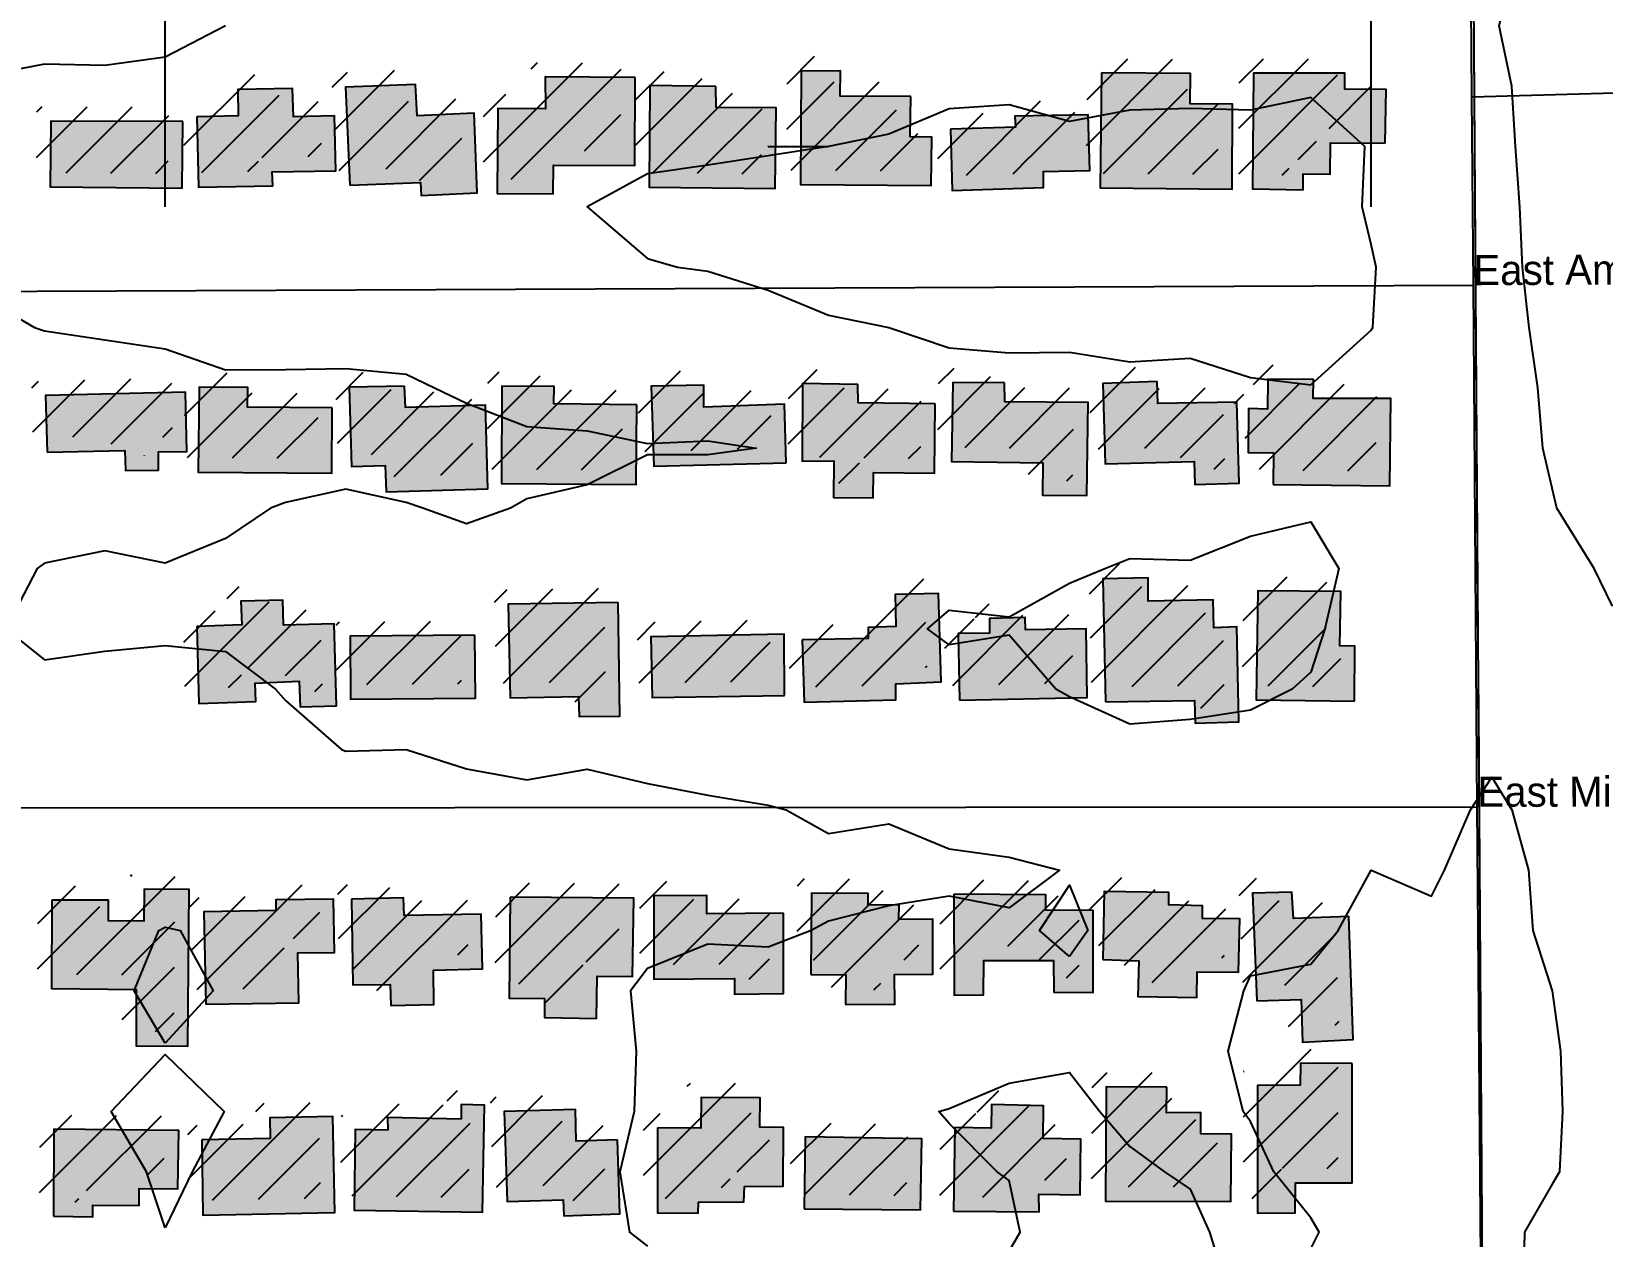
# Model space of a CAD drawing. Extents: x 6438959 to 7279357, y 1424492 to 2039161.
# Drawn here: x 6785968 to 6786750, y 1741830 to 1742430 of the extents above; entities that cross this region are included whole.
import ezdxf

# ---------------------------------------------------------------- set-up
doc = ezdxf.new("R2010")
doc.units = 21
for name, color, linetype in [('BUILDINGS', 9, 'Continuous'), ('CL_LOCAL', 4, 'Continuous'), ('CL_MAJOR', 2, 'Continuous'), ('CONTOUR_1FT', 251, 'Continuous'), ('PLSS_QQ', 8, 'Continuous'), ('PLSS_QQ_3D', 7, 'Continuous'), ('ROAD_LABELS', 3, 'Continuous')]:
    doc.layers.add(name, color=color, linetype=linetype)

msp = doc.modelspace()

# ---------------------------------------------------------------- hatches: boundary and pattern name
at = {"layer": 'BUILDINGS_HATCH'}
for points in [[(6786268.78, 1742406.97), (6786223.96, 1742407.33), (6786224.09, 1742391.31), (6786200.36, 1742391.48), (6786200.12, 1742349.24), (6786227.95, 1742349.1), (6786228.13, 1742363.3), (6786268.55, 1742363.27)], [(6786405.94, 1742397.53), (6786370.79, 1742397.61), (6786370.98, 1742410.35), (6786351.35, 1742410.19), (6786350.94, 1742353.75), (6786415.97, 1742353.19), (6786416.36, 1742377.23), (6786405.52, 1742377.5)], [(6786500.74, 1742409.23), (6786500.04, 1742352.06), (6786565.66, 1742351.5), (6786565.9, 1742393.75), (6786544.81, 1742393.94), (6786544.98, 1742408.87)], [(6786641.92, 1742374.34), (6786642.29, 1742400.93), (6786621.78, 1742401.12), (6786621.72, 1742409.13), (6786576.32, 1742409.12), (6786575.91, 1742351.59), (6786601.11, 1742351.07), (6786601.04, 1742359.08), (6786614.52, 1742358.82), (6786614.68, 1742374.48)], [(6786050.72, 1742387.34), (6786051.59, 1742352.39), (6786088.49, 1742353.06), (6786088.14, 1742359.97), (6786119.77, 1742360.59), (6786119.26, 1742387.9), (6786098.76, 1742387.37), (6786098.35, 1742401.57), (6786071.11, 1742400.98), (6786071.22, 1742387.87)], [(6786126.86, 1742353.37), (6786162, 1742354.75), (6786162.35, 1742348.2), (6786190.16, 1742349.52), (6786188.66, 1742389.2), (6786160.26, 1742387.87), (6786159.55, 1742403.52), (6786124.7, 1742402.15)], [(6786308.94, 1742402.56), (6786276.13, 1742403.02), (6786275.67, 1742352.4), (6786338.36, 1742351.83), (6786338.91, 1742391.88), (6786309.03, 1742392)], [(6786043.71, 1742385.1), (6785978.09, 1742385.29), (6785977.78, 1742352.51), (6786043.39, 1742351.96)], [(6786425.7, 1742381.31), (6786426.53, 1742350.73), (6786471.92, 1742352.19), (6786471.86, 1742360.2), (6786494.99, 1742360.76), (6786494.18, 1742388.42), (6786457.57, 1742387.76), (6786457.91, 1742382.3)], [(6786586.2, 1742204.57), (6786644.2, 1742203.95), (6786644.72, 1742247.29), (6786606.06, 1742247.33), (6786606.27, 1742256.8), (6786583.42, 1742256.98), (6786583.25, 1742242.05), (6786573.88, 1742242.34), (6786573.76, 1742220.49), (6786586.36, 1742220.23)], [(6785976.22, 1742220.69), (6786014.88, 1742221.37), (6786015.25, 1742211.54), (6786031.65, 1742211.67), (6786031.58, 1742220.78), (6786045.64, 1742220.89), (6786045.1, 1742250.38), (6785975.4, 1742248.72)], [(6786118.1, 1742242.6), (6786075.92, 1742242.99), (6786076.13, 1742252.82), (6786051.82, 1742252.99), (6786051.29, 1742210.74), (6786117.78, 1742210.2)], [(6786154.04, 1742253.46), (6786126.51, 1742252.87), (6786127.71, 1742213.55), (6786144.4, 1742214.05), (6786144.81, 1742200.95), (6786195.47, 1742202.46), (6786194.25, 1742243.96), (6786154.42, 1742242.9)], [(6786269.53, 1742244.21), (6786228.22, 1742244.6), (6786228.44, 1742253.34), (6786202.37, 1742253.49), (6786202.18, 1742205.06), (6786269.26, 1742204.52)], [(6786343.87, 1742215.32), (6786343.04, 1742244.45), (6786302.93, 1742243.03), (6786302.84, 1742253.95), (6786276.77, 1742253.37), (6786277.98, 1742213.69)], [(6786418.03, 1742244.7), (6786379.65, 1742245.11), (6786379.58, 1742254.21), (6786352.04, 1742254.72), (6786351.77, 1742216.12), (6786367.59, 1742216.25), (6786367.44, 1742198.04), (6786387.07, 1742197.84), (6786387.26, 1742210.58), (6786417.73, 1742210.1)], [(6786452.51, 1742255.18), (6786426.73, 1742255.33), (6786426.17, 1742216), (6786471.58, 1742215.28), (6786471.42, 1742199.26), (6786493.39, 1742199.07), (6786494.18, 1742245.32), (6786452.58, 1742245.71)], [(6786528.37, 1742255.8), (6786501.43, 1742254.85), (6786502.63, 1742214.81), (6786546.85, 1742215.9), (6786547.24, 1742204.61), (6786569.2, 1742205.16), (6786567.99, 1742245.56), (6786528.75, 1742244.88)], [(6786502.72, 1742096.47), (6786546.95, 1742097.19), (6786547.33, 1742085.91), (6786569.01, 1742086.45), (6786568.03, 1742133.78), (6786556.61, 1742133.32), (6786556.21, 1742147.15), (6786523.99, 1742146.53), (6786523.89, 1742158.18), (6786501.34, 1742157.63)], [(6786351.91, 1742127.27), (6786352.75, 1742096.33), (6786398.44, 1742097.43), (6786398.37, 1742105.44), (6786420.92, 1742106.35), (6786419.68, 1742150.4), (6786398.01, 1742149.86), (6786398.43, 1742133.84), (6786384.67, 1742133.37), (6786384.71, 1742127.91)], [(6786626.63, 1742096.75), (6786626.69, 1742124.06), (6786619.37, 1742124.37), (6786619.73, 1742151.32), (6786578.43, 1742151.71), (6786577.7, 1742097.45)], [(6786050.74, 1742133.91), (6786051.64, 1742095.68), (6786080.05, 1742096.64), (6786079.68, 1742105.74), (6786101.64, 1742106.65), (6786102.04, 1742093.91), (6786120.19, 1742094.42), (6786118.98, 1742135.2), (6786093.8, 1742134.62), (6786093.4, 1742147), (6786072.61, 1742146.47), (6786073, 1742134.82)], [(6786260.37, 1742145.82), (6786205.6, 1742145.01), (6786206.57, 1742098.41), (6786240.54, 1742099.05), (6786240.92, 1742089.22), (6786261.13, 1742089.39)], [(6786430.07, 1742097.33), (6786493.63, 1742098.58), (6786493.05, 1742132.8), (6786462.89, 1742132.19), (6786462.84, 1742138.38), (6786444.97, 1742137.87), (6786445.03, 1742130.58), (6786429.51, 1742130.46)], [(6786189.03, 1742129.58), (6786126.94, 1742129.07), (6786127.2, 1742097.76), (6786189.29, 1742098.27)], [(6786343.06, 1742099.53), (6786342.81, 1742130.11), (6786276.62, 1742128.84), (6786277.16, 1742098.62)], [(6785978.63, 1741997.86), (6785978.4, 1741953.8), (6786020.59, 1741953.42), (6786020.52, 1741925.38), (6786046.3, 1741925.23), (6786046.83, 1742003.16), (6786024.57, 1742003.34), (6786024.41, 1741987.31), (6786006.83, 1741987.54), (6786006.75, 1741997.73)], [(6786127.72, 1741998.36), (6786128.36, 1741955.76), (6786146.81, 1741955.91), (6786147.19, 1741945.35), (6786168.57, 1741945.89), (6786168.43, 1741963.01), (6786192.74, 1741963.57), (6786192.22, 1741990.87), (6786153.85, 1741990.2), (6786153.49, 1741998.93)], [(6786206.5, 1741999.37), (6786206.04, 1741949.11), (6786223.61, 1741948.89), (6786223.69, 1741939.43), (6786249.47, 1741938.91), (6786249.88, 1741960.03), (6786267.46, 1741959.81), (6786268.02, 1741998.78)], [(6786342.48, 1741991.38), (6786304.41, 1741991.06), (6786304.33, 1742000.17), (6786277.97, 1741999.95), (6786278.02, 1741958.44), (6786318.14, 1741958.77), (6786318.21, 1741951.12), (6786342.52, 1741951.32)], [(6786356.21, 1741960.9), (6786373.49, 1741960.68), (6786373.32, 1741946.11), (6786397.92, 1741945.95), (6786397.8, 1741960.88), (6786416.84, 1741961.04), (6786416.91, 1741988.35), (6786399.92, 1741988.21), (6786400.15, 1741995.49), (6786384.63, 1741995.36), (6786384.58, 1742001.19), (6786356.46, 1742001.32)], [(6786427.35, 1742000.81), (6786427.47, 1741950.56), (6786442.11, 1741950.68), (6786442.27, 1741967.8), (6786476.83, 1741967.72), (6786476.96, 1741952.06), (6786496.59, 1741951.86), (6786496.55, 1741992.64), (6786473.11, 1741992.81), (6786473.05, 1742000.46)], [(6786501.43, 1741968.28), (6786519.31, 1741967.7), (6786518.87, 1741949.86), (6786548.16, 1741949.37), (6786548.35, 1741962.11), (6786568.86, 1741961.92), (6786569.52, 1741988.5), (6786551.06, 1741988.72), (6786551.01, 1741994.91), (6786534.31, 1741995.5), (6786534.26, 1742001.69), (6786502.03, 1742002.15)], [(6786578.05, 1741947.79), (6786600.02, 1741948.34), (6786600.78, 1741927.22), (6786625.96, 1741928.52), (6786623.7, 1741989.68), (6786596.17, 1741988.72), (6786595.48, 1742001.83), (6786575.86, 1742001.3)], [(6786055.21, 1741946.06), (6786101.48, 1741946.8), (6786100.99, 1741971.56), (6786119.15, 1741971.7), (6786118.64, 1741998.28), (6786089.93, 1741998.05), (6786089.98, 1741992.59), (6786054.25, 1741991.93)], [(6786625.47, 1741916.5), (6786599.69, 1741916.66), (6786599.49, 1741905.73), (6786578.4, 1741905.56), (6786578.33, 1741842.2), (6786597.08, 1741842.35), (6786597.25, 1741857.28), (6786625.37, 1741857.15)], [(6786279.8, 1741884.54), (6786279.85, 1741842.3), (6786300.06, 1741842.1), (6786300.31, 1741847.57), (6786322.86, 1741847.75), (6786323.09, 1741855.4), (6786342.42, 1741855.56), (6786342.48, 1741884.69), (6786330.76, 1741884.96), (6786330.93, 1741899.52), (6786301.64, 1741899.65), (6786301.47, 1741884.35)], [(6786533.3, 1741904.82), (6786503.12, 1741904.94), (6786502.71, 1741848.13), (6786565.1, 1741847.92), (6786565.42, 1741881.42), (6786550.18, 1741881.66), (6786550.09, 1741892.22), (6786533.11, 1741892.08)], [(6786053.12, 1741878.68), (6786053.72, 1741841.18), (6786119.33, 1741842.44), (6786118.35, 1741890.13), (6786087.01, 1741889.51), (6786087.1, 1741879.32)], [(6786182.22, 1741888.84), (6786145.6, 1741889.63), (6786145.65, 1741883.44), (6786129.54, 1741883.67), (6786128.98, 1741843.61), (6786192.85, 1741842.68), (6786193.88, 1741895.85), (6786182.16, 1741896.12)], [(6786259.93, 1741878.55), (6786239.43, 1741878.02), (6786239, 1741893.67), (6786203.57, 1741892.65), (6786205.11, 1741847.88), (6786232.93, 1741848.83), (6786233.29, 1741840.83), (6786261.11, 1741841.78)], [(6786427.18, 1741843.14), (6786469.66, 1741842.76), (6786469.58, 1741851.5), (6786490.09, 1741851.31), (6786490.45, 1741878.98), (6786471.7, 1741879.19), (6786471.86, 1741895.58), (6786446.08, 1741896.1), (6786445.88, 1741884.44), (6786427.72, 1741884.66)], [(6785979.33, 1741840.57), (6785998.96, 1741840.36), (6785998.91, 1741846.19), (6786022.05, 1741846.02), (6786021.98, 1741854.39), (6786041.32, 1741854.18), (6786041.66, 1741883.32), (6785979.56, 1741883.9)], [(6786352.77, 1741844.35), (6786410.77, 1741843.74), (6786411.36, 1741879.06), (6786353.35, 1741880.04)]]:
    msp.add_hatch(color=251, dxfattribs=at).paths.add_polyline_path(points)
at = {"layer": 'BUILDINGS_SHADOW'}
h = msp.add_hatch(dxfattribs=at)
h.set_pattern_fill('ANSI31', scale=5)
h.paths.add_polyline_path([(6786261.83, 1742414.16), (6786217.01, 1742414.52), (6786217.15, 1742398.5), (6786193.42, 1742398.67), (6786193.18, 1742356.43), (6786221.01, 1742356.3), (6786221.18, 1742370.5), (6786261.6, 1742370.46)])
h = msp.add_hatch(dxfattribs=at)
h.set_pattern_fill('ANSI31', scale=5)
h.paths.add_polyline_path([(6786398.99, 1742404.73), (6786363.84, 1742404.8), (6786364.03, 1742417.55), (6786344.41, 1742417.39), (6786343.99, 1742360.94), (6786409.02, 1742360.39), (6786409.41, 1742384.42), (6786398.57, 1742384.7)])
h = msp.add_hatch(dxfattribs=at)
h.set_pattern_fill('ANSI31', scale=5)
h.paths.add_polyline_path([(6786493.8, 1742416.43), (6786493.1, 1742359.25), (6786558.71, 1742358.7), (6786558.95, 1742400.94), (6786537.86, 1742401.13), (6786538.03, 1742416.06)])
h = msp.add_hatch(dxfattribs=at)
h.set_pattern_fill('ANSI31', scale=5)
h.paths.add_polyline_path([(6786634.98, 1742381.54), (6786635.34, 1742408.12), (6786614.84, 1742408.32), (6786614.77, 1742416.33), (6786569.37, 1742416.32), (6786568.97, 1742358.78), (6786594.16, 1742358.26), (6786594.09, 1742366.27), (6786607.57, 1742366.02), (6786607.73, 1742381.68)])
h = msp.add_hatch(dxfattribs=at)
h.set_pattern_fill('ANSI31', scale=5)
h.paths.add_polyline_path([(6786043.77, 1742394.53), (6786044.65, 1742359.58), (6786081.55, 1742360.25), (6786081.2, 1742367.17), (6786112.83, 1742367.79), (6786112.31, 1742395.09), (6786091.81, 1742394.56), (6786091.4, 1742408.76), (6786064.17, 1742408.17), (6786064.27, 1742395.07)])
h = msp.add_hatch(dxfattribs=at)
h.set_pattern_fill('ANSI31', scale=5)
h.paths.add_polyline_path([(6786119.92, 1742360.57), (6786155.05, 1742361.95), (6786155.4, 1742355.39), (6786183.22, 1742356.71), (6786181.72, 1742396.39), (6786153.32, 1742395.07), (6786152.6, 1742410.72), (6786117.76, 1742409.34)])
h = msp.add_hatch(dxfattribs=at)
h.set_pattern_fill('ANSI31', scale=5)
h.paths.add_polyline_path([(6786302, 1742409.76), (6786269.19, 1742410.22), (6786268.72, 1742359.6), (6786331.41, 1742359.02), (6786331.96, 1742399.08), (6786302.08, 1742399.2)])
h = msp.add_hatch(dxfattribs=at)
h.set_pattern_fill('ANSI31', scale=5)
h.paths.add_polyline_path([(6786036.76, 1742392.29), (6785971.15, 1742392.48), (6785970.83, 1742359.71), (6786036.45, 1742359.15)])
h = msp.add_hatch(dxfattribs=at)
h.set_pattern_fill('ANSI31', scale=5)
h.paths.add_polyline_path([(6786418.75, 1742388.5), (6786419.59, 1742357.92), (6786464.98, 1742359.39), (6786464.91, 1742367.4), (6786488.05, 1742367.95), (6786487.23, 1742395.62), (6786450.63, 1742394.95), (6786450.96, 1742389.49)])
h = msp.add_hatch(dxfattribs=at)
h.set_pattern_fill('ANSI31', scale=5)
h.paths.add_polyline_path([(6785969.27, 1742227.88), (6786007.93, 1742228.56), (6786008.31, 1742218.74), (6786024.71, 1742218.87), (6786024.63, 1742227.97), (6786038.69, 1742228.09), (6786038.16, 1742257.58), (6785968.46, 1742255.91)])
h = msp.add_hatch(dxfattribs=at)
h.set_pattern_fill('ANSI31', scale=5)
h.paths.add_polyline_path([(6786111.16, 1742249.8), (6786068.97, 1742250.18), (6786069.19, 1742260.02), (6786044.87, 1742260.18), (6786044.34, 1742217.94), (6786110.84, 1742217.39)])
h = msp.add_hatch(dxfattribs=at)
h.set_pattern_fill('ANSI31', scale=5)
h.paths.add_polyline_path([(6786147.1, 1742260.65), (6786119.57, 1742260.06), (6786120.77, 1742220.75), (6786137.46, 1742221.25), (6786137.86, 1742208.14), (6786188.52, 1742209.65), (6786187.3, 1742251.15), (6786147.48, 1742250.1)])
h = msp.add_hatch(dxfattribs=at)
h.set_pattern_fill('ANSI31', scale=5)
h.paths.add_polyline_path([(6786262.58, 1742251.4), (6786221.28, 1742251.79), (6786221.5, 1742260.53), (6786195.43, 1742260.69), (6786195.24, 1742212.26), (6786262.32, 1742211.71)])
h = msp.add_hatch(dxfattribs=at)
h.set_pattern_fill('ANSI31', scale=5)
h.paths.add_polyline_path([(6786336.92, 1742222.52), (6786336.1, 1742251.64), (6786295.98, 1742250.22), (6786295.89, 1742261.14), (6786269.83, 1742260.57), (6786271.03, 1742220.89)])
h = msp.add_hatch(dxfattribs=at)
h.set_pattern_fill('ANSI31', scale=5)
h.paths.add_polyline_path([(6786411.08, 1742251.89), (6786372.71, 1742252.31), (6786372.63, 1742261.41), (6786345.1, 1742261.91), (6786344.83, 1742223.31), (6786360.64, 1742223.44), (6786360.5, 1742205.23), (6786380.13, 1742205.03), (6786380.31, 1742217.78), (6786410.78, 1742217.3)])
h = msp.add_hatch(dxfattribs=at)
h.set_pattern_fill('ANSI31', scale=5)
h.paths.add_polyline_path([(6786445.56, 1742262.37), (6786419.78, 1742262.52), (6786419.23, 1742223.19), (6786464.63, 1742222.47), (6786464.47, 1742206.45), (6786486.44, 1742206.27), (6786487.24, 1742252.52), (6786445.64, 1742252.9)])
h = msp.add_hatch(dxfattribs=at)
h.set_pattern_fill('ANSI31', scale=5)
h.paths.add_polyline_path([(6786521.42, 1742262.99), (6786494.48, 1742262.04), (6786495.69, 1742222), (6786539.91, 1742223.09), (6786540.29, 1742211.81), (6786562.26, 1742212.35), (6786561.05, 1742252.76), (6786521.8, 1742252.07)])
h = msp.add_hatch(dxfattribs=at)
h.set_pattern_fill('ANSI31', scale=5)
h.paths.add_polyline_path([(6786579.25, 1742211.76), (6786637.25, 1742211.15), (6786637.78, 1742254.48), (6786599.11, 1742254.53), (6786599.33, 1742264), (6786576.48, 1742264.17), (6786576.31, 1742249.24), (6786566.93, 1742249.53), (6786566.82, 1742227.68), (6786579.42, 1742227.42)])
h = msp.add_hatch(dxfattribs=at)
h.set_pattern_fill('ANSI31', scale=5)
h.paths.add_polyline_path([(6786495.78, 1742103.66), (6786540, 1742104.39), (6786540.39, 1742093.1), (6786562.06, 1742093.65), (6786561.09, 1742140.97), (6786549.67, 1742140.52), (6786549.26, 1742154.35), (6786517.04, 1742153.72), (6786516.95, 1742165.37), (6786494.4, 1742164.82)])
h = msp.add_hatch(dxfattribs=at)
h.set_pattern_fill('ANSI31', scale=5)
h.paths.add_polyline_path([(6786344.97, 1742134.47), (6786345.81, 1742103.52), (6786391.49, 1742104.63), (6786391.43, 1742112.64), (6786413.98, 1742113.55), (6786412.74, 1742157.6), (6786391.06, 1742157.06), (6786391.49, 1742141.04), (6786377.73, 1742140.56), (6786377.77, 1742135.1)])
h = msp.add_hatch(dxfattribs=at)
h.set_pattern_fill('ANSI31', scale=5)
h.paths.add_polyline_path([(6786619.68, 1742103.95), (6786619.75, 1742131.26), (6786612.42, 1742131.56), (6786612.79, 1742158.51), (6786571.48, 1742158.9), (6786570.76, 1742104.64)])
h = msp.add_hatch(dxfattribs=at)
h.set_pattern_fill('ANSI31', scale=5)
h.paths.add_polyline_path([(6786043.8, 1742141.1), (6786044.7, 1742102.88), (6786073.1, 1742103.84), (6786072.73, 1742112.94), (6786094.7, 1742113.85), (6786095.09, 1742101.11), (6786113.25, 1742101.62), (6786112.04, 1742142.39), (6786086.85, 1742141.82), (6786086.46, 1742154.2), (6786065.66, 1742153.66), (6786066.05, 1742142.01)])
h = msp.add_hatch(dxfattribs=at)
h.set_pattern_fill('ANSI31', scale=5)
h.paths.add_polyline_path([(6786253.43, 1742153.02), (6786198.66, 1742152.2), (6786199.63, 1742105.6), (6786233.6, 1742106.25), (6786233.97, 1742096.42), (6786254.18, 1742096.58)])
h = msp.add_hatch(dxfattribs=at)
h.set_pattern_fill('ANSI31', scale=5)
h.paths.add_polyline_path([(6786423.13, 1742104.52), (6786486.68, 1742105.77), (6786486.11, 1742139.99), (6786455.94, 1742139.38), (6786455.89, 1742145.57), (6786438.03, 1742145.06), (6786438.09, 1742137.78), (6786422.57, 1742137.65)])
h = msp.add_hatch(dxfattribs=at)
h.set_pattern_fill('ANSI31', scale=5)
h.paths.add_polyline_path([(6786182.09, 1742136.77), (6786120, 1742136.27), (6786120.25, 1742104.95), (6786182.35, 1742105.46)])
h = msp.add_hatch(dxfattribs=at)
h.set_pattern_fill('ANSI31', scale=5)
h.paths.add_polyline_path([(6786336.12, 1742106.72), (6786335.87, 1742137.31), (6786269.68, 1742136.04), (6786270.22, 1742105.82)])
h = msp.add_hatch(dxfattribs=at)
h.set_pattern_fill('ANSI31', scale=5)
h.paths.add_polyline_path([(6785971.68, 1742005.06), (6785971.46, 1741961), (6786013.64, 1741960.62), (6786013.58, 1741932.58), (6786039.35, 1741932.42), (6786039.89, 1742010.35), (6786017.63, 1742010.53), (6786017.46, 1741994.51), (6785999.89, 1741994.73), (6785999.8, 1742004.93)])
h = msp.add_hatch(dxfattribs=at)
h.set_pattern_fill('ANSI31', scale=5)
h.paths.add_polyline_path([(6786335.54, 1741998.57), (6786297.46, 1741998.26), (6786297.39, 1742007.36), (6786271.03, 1742007.15), (6786271.07, 1741965.64), (6786311.2, 1741965.97), (6786311.26, 1741958.32), (6786335.57, 1741958.52)])
h = msp.add_hatch(dxfattribs=at)
h.set_pattern_fill('ANSI31', scale=5)
h.paths.add_polyline_path([(6786349.26, 1741968.1), (6786366.55, 1741967.88), (6786366.37, 1741953.31), (6786390.98, 1741953.15), (6786390.86, 1741968.07), (6786409.89, 1741968.23), (6786409.96, 1741995.54), (6786392.98, 1741995.4), (6786393.21, 1742002.69), (6786377.68, 1742002.56), (6786377.64, 1742008.38), (6786349.52, 1742008.52)])
h = msp.add_hatch(dxfattribs=at)
h.set_pattern_fill('ANSI31', scale=5)
h.paths.add_polyline_path([(6786420.41, 1742008.01), (6786420.53, 1741957.76), (6786435.17, 1741957.88), (6786435.32, 1741974.99), (6786469.89, 1741974.91), (6786470.02, 1741959.26), (6786489.64, 1741959.05), (6786489.6, 1741999.83), (6786466.17, 1742000.01), (6786466.1, 1742007.65)])
h = msp.add_hatch(dxfattribs=at)
h.set_pattern_fill('ANSI31', scale=5)
h.paths.add_polyline_path([(6786494.49, 1741975.48), (6786512.36, 1741974.9), (6786511.92, 1741957.05), (6786541.22, 1741956.56), (6786541.4, 1741969.31), (6786561.91, 1741969.11), (6786562.57, 1741995.7), (6786544.12, 1741995.91), (6786544.07, 1742002.1), (6786527.36, 1742002.69), (6786527.31, 1742008.88), (6786495.09, 1742009.35)])
h = msp.add_hatch(dxfattribs=at)
h.set_pattern_fill('ANSI31', scale=5)
h.paths.add_polyline_path([(6786571.11, 1741954.99), (6786593.07, 1741955.53), (6786593.83, 1741934.42), (6786619.01, 1741935.72), (6786616.75, 1741996.87), (6786589.22, 1741995.92), (6786588.53, 1742009.02), (6786568.91, 1742008.5)])
h = msp.add_hatch(dxfattribs=at)
h.set_pattern_fill('ANSI31', scale=5)
h.paths.add_polyline_path([(6786048.26, 1741953.25), (6786094.54, 1741953.99), (6786094.04, 1741978.75), (6786112.2, 1741978.9), (6786111.69, 1742005.48), (6786082.99, 1742005.24), (6786083.03, 1741999.78), (6786047.3, 1741999.12)])
h = msp.add_hatch(dxfattribs=at)
h.set_pattern_fill('ANSI31', scale=5)
h.paths.add_polyline_path([(6786120.77, 1742005.55), (6786121.41, 1741962.95), (6786139.87, 1741963.11), (6786140.25, 1741952.55), (6786161.62, 1741953.09), (6786161.48, 1741970.2), (6786185.79, 1741970.76), (6786185.28, 1741998.07), (6786146.91, 1741997.39), (6786146.54, 1742006.13)])
h = msp.add_hatch(dxfattribs=at)
h.set_pattern_fill('ANSI31', scale=5)
h.paths.add_polyline_path([(6786199.56, 1742006.56), (6786199.09, 1741956.31), (6786216.67, 1741956.09), (6786216.75, 1741946.62), (6786242.53, 1741946.1), (6786242.94, 1741967.23), (6786260.52, 1741967.01), (6786261.08, 1742005.97)])
h = msp.add_hatch(dxfattribs=at)
h.set_pattern_fill('ANSI31', scale=5)
h.paths.add_polyline_path([(6786618.52, 1741923.7), (6786592.75, 1741923.85), (6786592.54, 1741912.93), (6786571.45, 1741912.75), (6786571.39, 1741849.39), (6786590.13, 1741849.55), (6786590.3, 1741864.48), (6786618.42, 1741864.35)])
h = msp.add_hatch(dxfattribs=at)
h.set_pattern_fill('ANSI31', scale=5)
h.paths.add_polyline_path([(6786272.85, 1741891.73), (6786272.9, 1741849.5), (6786293.12, 1741849.3), (6786293.36, 1741854.76), (6786315.92, 1741854.95), (6786316.15, 1741862.59), (6786335.48, 1741862.75), (6786335.53, 1741891.88), (6786323.81, 1741892.15), (6786323.99, 1741906.72), (6786294.7, 1741906.84), (6786294.53, 1741891.55)])
h = msp.add_hatch(dxfattribs=at)
h.set_pattern_fill('ANSI31', scale=5)
h.paths.add_polyline_path([(6786526.35, 1741912.02), (6786496.18, 1741912.14), (6786495.77, 1741855.33), (6786558.16, 1741855.11), (6786558.47, 1741888.61), (6786543.24, 1741888.85), (6786543.15, 1741899.41), (6786526.16, 1741899.27)])
h = msp.add_hatch(dxfattribs=at)
h.set_pattern_fill('ANSI31', scale=5)
h.paths.add_polyline_path([(6786046.18, 1741885.87), (6786046.78, 1741848.37), (6786112.38, 1741849.64), (6786111.41, 1741897.33), (6786080.07, 1741896.71), (6786080.15, 1741886.51)])
h = msp.add_hatch(dxfattribs=at)
h.set_pattern_fill('ANSI31', scale=5)
h.paths.add_polyline_path([(6786175.27, 1741896.03), (6786138.65, 1741896.82), (6786138.7, 1741890.63), (6786122.59, 1741890.87), (6786122.04, 1741850.81), (6786185.9, 1741849.88), (6786186.93, 1741903.05), (6786175.21, 1741903.31)])
h = msp.add_hatch(dxfattribs=at)
h.set_pattern_fill('ANSI31', scale=5)
h.paths.add_polyline_path([(6786252.98, 1741885.74), (6786232.48, 1741885.21), (6786232.06, 1741900.87), (6786196.63, 1741899.85), (6786198.16, 1741855.07), (6786225.98, 1741856.03), (6786226.34, 1741848.02), (6786254.16, 1741848.98)])
h = msp.add_hatch(dxfattribs=at)
h.set_pattern_fill('ANSI31', scale=5)
h.paths.add_polyline_path([(6786420.23, 1741850.34), (6786462.71, 1741849.96), (6786462.64, 1741858.7), (6786483.14, 1741858.5), (6786483.5, 1741886.18), (6786464.76, 1741886.39), (6786464.91, 1741902.78), (6786439.13, 1741903.29), (6786438.94, 1741891.64), (6786420.77, 1741891.85)])
h = msp.add_hatch(dxfattribs=at)
h.set_pattern_fill('ANSI31', scale=5)
h.paths.add_polyline_path([(6785972.38, 1741847.76), (6785992.01, 1741847.56), (6785991.96, 1741853.39), (6786015.11, 1741853.21), (6786015.04, 1741861.58), (6786034.37, 1741861.38), (6786034.72, 1741890.51), (6785972.62, 1741891.1)])
h = msp.add_hatch(dxfattribs=at)
h.set_pattern_fill('ANSI31', scale=5)
h.paths.add_polyline_path([(6786345.82, 1741851.55), (6786403.83, 1741850.93), (6786404.42, 1741886.26), (6786346.41, 1741887.24)])

# ---------------------------------------------------------------- linework, layer by layer
at = {"layer": 'BUILDINGS'}
for points in [[(6786268.78, 1742406.97), (6786223.96, 1742407.33), (6786224.09, 1742391.31), (6786200.36, 1742391.48), (6786200.12, 1742349.24), (6786227.95, 1742349.1), (6786228.13, 1742363.3), (6786268.55, 1742363.27), (6786268.78, 1742406.97)], [(6786405.94, 1742397.53), (6786370.79, 1742397.61), (6786370.98, 1742410.35), (6786351.35, 1742410.19), (6786350.94, 1742353.75), (6786415.97, 1742353.19), (6786416.36, 1742377.23), (6786405.52, 1742377.5), (6786405.94, 1742397.53)], [(6786500.74, 1742409.23), (6786500.04, 1742352.06), (6786565.66, 1742351.5), (6786565.9, 1742393.75), (6786544.81, 1742393.94), (6786544.98, 1742408.87), (6786500.74, 1742409.23)], [(6786641.92, 1742374.34), (6786642.29, 1742400.93), (6786621.78, 1742401.12), (6786621.72, 1742409.13), (6786576.32, 1742409.12), (6786575.91, 1742351.59), (6786601.11, 1742351.07), (6786601.04, 1742359.08), (6786614.52, 1742358.82), (6786614.68, 1742374.48), (6786641.92, 1742374.34)], [(6786050.72, 1742387.34), (6786051.59, 1742352.39), (6786088.49, 1742353.06), (6786088.14, 1742359.97), (6786119.77, 1742360.59), (6786119.26, 1742387.9), (6786098.76, 1742387.37), (6786098.35, 1742401.57), (6786071.11, 1742400.98), (6786071.22, 1742387.87), (6786050.72, 1742387.34)], [(6786126.86, 1742353.37), (6786162, 1742354.75), (6786162.35, 1742348.2), (6786190.16, 1742349.52), (6786188.66, 1742389.2), (6786160.26, 1742387.87), (6786159.55, 1742403.52), (6786124.7, 1742402.15), (6786126.86, 1742353.37)], [(6786308.94, 1742402.56), (6786276.13, 1742403.02), (6786275.67, 1742352.4), (6786338.36, 1742351.83), (6786338.91, 1742391.88), (6786309.03, 1742392), (6786308.94, 1742402.56)], [(6786043.71, 1742385.1), (6785978.09, 1742385.29), (6785977.78, 1742352.51), (6786043.39, 1742351.96), (6786043.71, 1742385.1)], [(6786425.7, 1742381.31), (6786426.53, 1742350.73), (6786471.92, 1742352.19), (6786471.86, 1742360.2), (6786494.99, 1742360.76), (6786494.18, 1742388.42), (6786457.57, 1742387.76), (6786457.91, 1742382.3), (6786425.7, 1742381.31)], [(6786586.2, 1742204.57), (6786644.2, 1742203.95), (6786644.72, 1742247.29), (6786606.06, 1742247.33), (6786606.27, 1742256.8), (6786583.42, 1742256.98), (6786583.25, 1742242.05), (6786573.88, 1742242.34), (6786573.76, 1742220.49), (6786586.36, 1742220.23), (6786586.2, 1742204.57)], [(6785976.22, 1742220.69), (6786014.88, 1742221.37), (6786015.25, 1742211.54), (6786031.65, 1742211.67), (6786031.58, 1742220.78), (6786045.64, 1742220.89), (6786045.1, 1742250.38), (6785975.4, 1742248.72), (6785976.22, 1742220.69)], [(6786118.1, 1742242.6), (6786075.92, 1742242.99), (6786076.13, 1742252.82), (6786051.82, 1742252.99), (6786051.29, 1742210.74), (6786117.78, 1742210.2), (6786118.1, 1742242.6)], [(6786154.04, 1742253.46), (6786126.51, 1742252.87), (6786127.71, 1742213.55), (6786144.4, 1742214.05), (6786144.81, 1742200.95), (6786195.47, 1742202.46), (6786194.25, 1742243.96), (6786154.42, 1742242.9), (6786154.04, 1742253.46)], [(6786269.53, 1742244.21), (6786228.22, 1742244.6), (6786228.44, 1742253.34), (6786202.37, 1742253.49), (6786202.18, 1742205.06), (6786269.26, 1742204.52), (6786269.53, 1742244.21)], [(6786343.87, 1742215.32), (6786343.04, 1742244.45), (6786302.93, 1742243.03), (6786302.84, 1742253.95), (6786276.77, 1742253.37), (6786277.98, 1742213.69), (6786343.87, 1742215.32)], [(6786418.03, 1742244.7), (6786379.65, 1742245.11), (6786379.58, 1742254.21), (6786352.04, 1742254.72), (6786351.77, 1742216.12), (6786367.59, 1742216.25), (6786367.44, 1742198.04), (6786387.07, 1742197.84), (6786387.26, 1742210.58), (6786417.73, 1742210.1), (6786418.03, 1742244.7)], [(6786452.51, 1742255.18), (6786426.73, 1742255.33), (6786426.17, 1742216), (6786471.58, 1742215.28), (6786471.42, 1742199.26), (6786493.39, 1742199.07), (6786494.18, 1742245.32), (6786452.58, 1742245.71), (6786452.51, 1742255.18)], [(6786528.37, 1742255.8), (6786501.43, 1742254.85), (6786502.63, 1742214.81), (6786546.85, 1742215.9), (6786547.24, 1742204.61), (6786569.2, 1742205.16), (6786567.99, 1742245.56), (6786528.75, 1742244.88), (6786528.37, 1742255.8)], [(6786502.72, 1742096.47), (6786546.95, 1742097.19), (6786547.33, 1742085.91), (6786569.01, 1742086.45), (6786568.03, 1742133.78), (6786556.61, 1742133.32), (6786556.21, 1742147.15), (6786523.99, 1742146.53), (6786523.89, 1742158.18), (6786501.34, 1742157.63), (6786502.72, 1742096.47)], [(6786351.91, 1742127.27), (6786352.75, 1742096.33), (6786398.44, 1742097.43), (6786398.37, 1742105.44), (6786420.92, 1742106.35), (6786419.68, 1742150.4), (6786398.01, 1742149.86), (6786398.43, 1742133.84), (6786384.67, 1742133.37), (6786384.71, 1742127.91), (6786351.91, 1742127.27)], [(6786626.63, 1742096.75), (6786626.69, 1742124.06), (6786619.37, 1742124.37), (6786619.73, 1742151.32), (6786578.43, 1742151.71), (6786577.7, 1742097.45), (6786626.63, 1742096.75)], [(6786050.74, 1742133.91), (6786051.64, 1742095.68), (6786080.05, 1742096.64), (6786079.68, 1742105.74), (6786101.64, 1742106.65), (6786102.04, 1742093.91), (6786120.19, 1742094.42), (6786118.98, 1742135.2), (6786093.8, 1742134.62), (6786093.4, 1742147), (6786072.61, 1742146.47), (6786073, 1742134.82), (6786050.74, 1742133.91)], [(6786260.37, 1742145.82), (6786205.6, 1742145.01), (6786206.57, 1742098.41), (6786240.54, 1742099.05), (6786240.92, 1742089.22), (6786261.13, 1742089.39), (6786260.37, 1742145.82)], [(6786430.07, 1742097.33), (6786493.63, 1742098.58), (6786493.05, 1742132.8), (6786462.89, 1742132.19), (6786462.84, 1742138.38), (6786444.97, 1742137.87), (6786445.03, 1742130.58), (6786429.51, 1742130.46), (6786430.07, 1742097.33)], [(6786189.03, 1742129.58), (6786126.94, 1742129.07), (6786127.2, 1742097.76), (6786189.29, 1742098.27), (6786189.03, 1742129.58)], [(6786343.06, 1742099.53), (6786342.81, 1742130.11), (6786276.62, 1742128.84), (6786277.16, 1742098.62), (6786343.06, 1742099.53)], [(6785978.63, 1741997.86), (6785978.4, 1741953.8), (6786020.59, 1741953.42), (6786020.52, 1741925.38), (6786046.3, 1741925.23), (6786046.83, 1742003.16), (6786024.57, 1742003.34), (6786024.41, 1741987.31), (6786006.83, 1741987.54), (6786006.75, 1741997.73), (6785978.63, 1741997.86)], [(6786127.72, 1741998.36), (6786128.36, 1741955.76), (6786146.81, 1741955.91), (6786147.19, 1741945.35), (6786168.57, 1741945.89), (6786168.43, 1741963.01), (6786192.74, 1741963.57), (6786192.22, 1741990.87), (6786153.85, 1741990.2), (6786153.49, 1741998.93), (6786127.72, 1741998.36)], [(6786206.5, 1741999.37), (6786206.04, 1741949.11), (6786223.61, 1741948.89), (6786223.69, 1741939.43), (6786249.47, 1741938.91), (6786249.88, 1741960.03), (6786267.46, 1741959.81), (6786268.02, 1741998.78), (6786206.5, 1741999.37)], [(6786342.48, 1741991.38), (6786304.41, 1741991.06), (6786304.33, 1742000.17), (6786277.97, 1741999.95), (6786278.02, 1741958.44), (6786318.14, 1741958.77), (6786318.21, 1741951.12), (6786342.52, 1741951.32), (6786342.48, 1741991.38)], [(6786356.21, 1741960.9), (6786373.49, 1741960.68), (6786373.32, 1741946.11), (6786397.92, 1741945.95), (6786397.8, 1741960.88), (6786416.84, 1741961.04), (6786416.91, 1741988.35), (6786399.92, 1741988.21), (6786400.15, 1741995.49), (6786384.63, 1741995.36), (6786384.58, 1742001.19), (6786356.46, 1742001.32), (6786356.21, 1741960.9)], [(6786427.35, 1742000.81), (6786427.47, 1741950.56), (6786442.11, 1741950.68), (6786442.27, 1741967.8), (6786476.83, 1741967.72), (6786476.96, 1741952.06), (6786496.59, 1741951.86), (6786496.55, 1741992.64), (6786473.11, 1741992.81), (6786473.05, 1742000.46), (6786427.35, 1742000.81)], [(6786501.43, 1741968.28), (6786519.31, 1741967.7), (6786518.87, 1741949.86), (6786548.16, 1741949.37), (6786548.35, 1741962.11), (6786568.86, 1741961.92), (6786569.52, 1741988.5), (6786551.06, 1741988.72), (6786551.01, 1741994.91), (6786534.31, 1741995.5), (6786534.26, 1742001.69), (6786502.03, 1742002.15), (6786501.43, 1741968.28)], [(6786578.05, 1741947.79), (6786600.02, 1741948.34), (6786600.78, 1741927.22), (6786625.96, 1741928.52), (6786623.7, 1741989.68), (6786596.17, 1741988.72), (6786595.48, 1742001.83), (6786575.86, 1742001.3), (6786578.05, 1741947.79)], [(6786055.21, 1741946.06), (6786101.48, 1741946.8), (6786100.99, 1741971.56), (6786119.15, 1741971.7), (6786118.64, 1741998.28), (6786089.93, 1741998.05), (6786089.98, 1741992.59), (6786054.25, 1741991.93), (6786055.21, 1741946.06)], [(6786625.47, 1741916.5), (6786599.69, 1741916.66), (6786599.49, 1741905.73), (6786578.4, 1741905.56), (6786578.33, 1741842.2), (6786597.08, 1741842.35), (6786597.25, 1741857.28), (6786625.37, 1741857.15), (6786625.47, 1741916.5)], [(6786279.8, 1741884.54), (6786279.85, 1741842.3), (6786300.06, 1741842.1), (6786300.31, 1741847.57), (6786322.86, 1741847.75), (6786323.09, 1741855.4), (6786342.42, 1741855.56), (6786342.48, 1741884.69), (6786330.76, 1741884.96), (6786330.93, 1741899.52), (6786301.64, 1741899.65), (6786301.47, 1741884.35), (6786279.8, 1741884.54)], [(6786533.3, 1741904.82), (6786503.12, 1741904.94), (6786502.71, 1741848.13), (6786565.1, 1741847.92), (6786565.42, 1741881.42), (6786550.18, 1741881.66), (6786550.09, 1741892.22), (6786533.11, 1741892.08), (6786533.3, 1741904.82)], [(6786053.12, 1741878.68), (6786053.72, 1741841.18), (6786119.33, 1741842.44), (6786118.35, 1741890.13), (6786087.01, 1741889.51), (6786087.1, 1741879.32), (6786053.12, 1741878.68)], [(6786182.22, 1741888.84), (6786145.6, 1741889.63), (6786145.65, 1741883.44), (6786129.54, 1741883.67), (6786128.98, 1741843.61), (6786192.85, 1741842.68), (6786193.88, 1741895.85), (6786182.16, 1741896.12), (6786182.22, 1741888.84)], [(6786259.93, 1741878.55), (6786239.43, 1741878.02), (6786239, 1741893.67), (6786203.57, 1741892.65), (6786205.11, 1741847.88), (6786232.93, 1741848.83), (6786233.29, 1741840.83), (6786261.11, 1741841.78), (6786259.93, 1741878.55)], [(6786427.18, 1741843.14), (6786469.66, 1741842.76), (6786469.58, 1741851.5), (6786490.09, 1741851.31), (6786490.45, 1741878.98), (6786471.7, 1741879.19), (6786471.86, 1741895.58), (6786446.08, 1741896.1), (6786445.88, 1741884.44), (6786427.72, 1741884.66), (6786427.18, 1741843.14)], [(6785979.33, 1741840.57), (6785998.96, 1741840.36), (6785998.91, 1741846.19), (6786022.05, 1741846.02), (6786021.98, 1741854.39), (6786041.32, 1741854.18), (6786041.66, 1741883.32), (6785979.56, 1741883.9), (6785979.33, 1741840.57)], [(6786352.77, 1741844.35), (6786410.77, 1741843.74), (6786411.36, 1741879.06), (6786353.35, 1741880.04), (6786352.77, 1741844.35)]]:
    msp.add_lwpolyline(points, close=True, dxfattribs=at)
at = {"layer": 'CL_LOCAL'}
for points in [[(6785414.95, 1742298.32), (6786685.71, 1742303.66)], [(6785415.48, 1742043.4), (6786687.69, 1742044.24)]]:
    msp.add_lwpolyline(points, dxfattribs=at)
at = {"layer": 'CL_MAJOR'}
for points in [[(6786698.47, 1740627.37), (6786696.03, 1740946.69), (6786695.02, 1741079.81), (6786692.31, 1741435.17), (6786689.69, 1741778.92), (6786687.69, 1742044.24), (6786685.71, 1742303.66), (6786685, 1742397.27), (6786683.77, 1742557.99)], [(6786685, 1742397.27), (6786773.96, 1742399.79), (6786806.74, 1742396.23), (6786843.21, 1742389.03), (6786885.09, 1742368.62), (6787281.82, 1742092.74), (6787576.19, 1741888.06), (6787700.37, 1741801.73), (6787838.92, 1741705.39), (6788239.45, 1741426.87), (6788363.07, 1741340.94), (6788433.45, 1741292), (6788496.03, 1741248.49), (6788785.35, 1741047.31), (6789020.61, 1740883.76), (6789043.29, 1740868), (6789059.71, 1740856.56), (6789252.83, 1740722.31), (6789338.57, 1740662.68), (6789426.37, 1740601.62), (6789442.93, 1740590.14), (6789572.84, 1740499.83)]]:
    msp.add_lwpolyline(points, dxfattribs=at)
at = {"layer": 'CONTOUR_1FT'}
for points, elevation in [([(6786754.88, 1742144.07), (6786745.88, 1742162.69), (6786727.32, 1742192.69), (6786724.88, 1742202.69), (6786720.21, 1742222.69), (6786717.76, 1742252.69), (6786713.55, 1742282.69), (6786710.19, 1742312.69), (6786708.8, 1742342.69), (6786706.76, 1742372.69), (6786704.88, 1742402.69), (6786698.63, 1742432.69), (6786705.68, 1742462.69), (6786724.88, 1742477.24), (6786754.88, 1742492.69)], 328), ([(6786064.88, 1742432.69), (6786034.88, 1742417.13), (6786004.88, 1742412.95), (6785974.88, 1742413.55), (6785944.88, 1742407.86)], 327), ([(6786334.88, 1742372.69), (6786334.88, 1742372.69), (6786364.88, 1742372.69), (6786304.88, 1742363.31), (6786274.88, 1742359.05), (6786244.88, 1742342.69), (6786244.88, 1742342.69), (6786244.88, 1742342.69), (6786274.88, 1742316.98), (6786289.88, 1742312.69), (6786304.88, 1742310.69), (6786334.88, 1742301.15), (6786364.88, 1742288.69), (6786394.88, 1742282.69), (6786394.88, 1742282.69), (6786424.88, 1742272.46), (6786454.88, 1742270.09), (6786484.88, 1742270.3), (6786514.88, 1742265.55), (6786544.88, 1742267.32), (6786574.88, 1742257.81), (6786604.88, 1742254.15), (6786634.88, 1742281.33), (6786635.72, 1742282.69), (6786637.32, 1742312.69), (6786634.88, 1742323.94), (6786630.47, 1742342.69), (6786631.78, 1742372.69), (6786604.88, 1742397.06), (6786574.88, 1742390.69), (6786544.88, 1742391.55), (6786514.88, 1742390.69), (6786484.88, 1742385.13), (6786454.88, 1742393.4), (6786424.88, 1742391.44), (6786394.88, 1742378.84), (6786364.88, 1742372.69)], 328), ([(6785944.88, 1742297.21), (6785969.88, 1742282.69), (6785974.88, 1742280.96), (6786004.88, 1742276.44), (6786034.88, 1742272.06), (6786064.88, 1742261.51), (6786094.88, 1742261.69), (6786124.88, 1742262.16), (6786154.88, 1742259.36), (6786169, 1742252.69), (6786184.88, 1742244.98), (6786214.88, 1742233.36), (6786244.88, 1742231.15), (6786274.88, 1742224.94), (6786304.88, 1742226.33), (6786328.88, 1742222.69), (6786304.88, 1742219.26), (6786274.88, 1742219.36), (6786244.88, 1742204.36), (6786214.88, 1742197.43), (6786206.7, 1742192.69), (6786184.88, 1742184.95), (6786163.07, 1742192.69), (6786154.88, 1742195.59), (6786124.88, 1742202.24), (6786094.88, 1742195.62), (6786087.38, 1742192.69), (6786064.88, 1742177.69), (6786034.88, 1742165.34), (6786004.88, 1742171.47), (6785974.88, 1742165.36), (6785971.35, 1742162.69), (6785955.65, 1742132.69), (6785974.88, 1742117.38), (6786004.88, 1742121.64), (6786034.88, 1742124.51), (6786064.88, 1742121.44), (6786089.88, 1742102.69), (6786094.88, 1742097.06), (6786122.74, 1742072.69), (6786124.88, 1742071.94), (6786154.88, 1742072.69), (6786184.88, 1742063.09), (6786214.88, 1742057.69), (6786244.88, 1742062.96), (6786274.88, 1742055.89), (6786304.88, 1742049.96), (6786334.88, 1742045.12), (6786343.88, 1742042.69), (6786364.88, 1742031.02), (6786394.88, 1742035.77), (6786424.88, 1742023.28), (6786454.88, 1742019.21), (6786479.88, 1742012.69), (6786454.88, 1741993.94), (6786424.88, 1741999.83), (6786394.88, 1741995.04), (6786364.88, 1741987.31), (6786356.31, 1741982.69), (6786334.88, 1741974.36), (6786304.88, 1741975.87), (6786274.88, 1741963.74), (6786266.48, 1741952.69), (6786269.17, 1741922.69), (6786268.22, 1741892.69), (6786261.13, 1741862.69), (6786265.88, 1741832.69), (6786274.88, 1741825.77)], 327), ([(6786514.88, 1742085.32), (6786484.88, 1742098.94), (6786478.07, 1742102.69), (6786454.88, 1742129.53), (6786424.88, 1742124.8), (6786414.17, 1742132.69), (6786424.88, 1742142.06), (6786454.88, 1742138.69), (6786484.88, 1742155.45), (6786502.38, 1742162.69), (6786514.88, 1742167.69), (6786544.88, 1742166.98), (6786574.88, 1742178.84), (6786604.88, 1742186.02), (6786618.88, 1742162.69), (6786611.86, 1742132.69), (6786604.88, 1742111.26), (6786595.65, 1742102.69), (6786574.88, 1742092.31), (6786544.88, 1742087.69), (6786514.88, 1742085.32)], 328), ([(6786604.88, 1741824.36), (6786609.05, 1741832.69), (6786604.88, 1741839.83), (6786586.42, 1741862.69), (6786574.88, 1741887.69), (6786571.13, 1741892.69), (6786563.83, 1741922.69), (6786571.55, 1741952.69), (6786574.88, 1741960.19), (6786604.88, 1741966.02), (6786618.52, 1741982.69), (6786634.88, 1742012.69), (6786664.88, 1741999.83), (6786671.31, 1742012.69), (6786684.3, 1742042.69), (6786694.88, 1742059.05), (6786704.88, 1742042.69), (6786713.22, 1742012.69), (6786715.34, 1741982.69), (6786724.88, 1741952.69), (6786724.88, 1741952.69), (6786729.05, 1741922.69), (6786730.1, 1741892.69), (6786728.57, 1741862.69), (6786724.88, 1741856.51), (6786711.16, 1741832.69), (6786710.44, 1741802.69)], 327), ([(6786484.88, 1741969.83), (6786469.88, 1741982.69), (6786484.88, 1742005.19), (6786493.88, 1741982.69), (6786484.88, 1741969.83)], 327), ([(6786034.88, 1741926.6), (6786019.5, 1741952.69), (6786031.81, 1741982.69), (6786034.88, 1741984.38), (6786042.38, 1741982.69), (6786058.88, 1741952.69), (6786034.88, 1741926.6)], 327), ([(6786034.88, 1741834.83), (6786025.6, 1741862.69), (6786008.1, 1741892.69), (6786034.88, 1741920.99), (6786064.3, 1741892.69), (6786048.33, 1741862.69), (6786034.88, 1741834.83)], 327), ([(6786454.88, 1741823.22), (6786460.34, 1741832.69), (6786454.88, 1741858.4), (6786448.88, 1741862.69), (6786424.88, 1741886.69), (6786419.88, 1741892.69), (6786424.88, 1741894.19), (6786454.88, 1741906.81), (6786484.88, 1741912.1), (6786499.88, 1741892.69), (6786514.88, 1741875.32), (6786532.03, 1741862.69), (6786544.88, 1741854.12), (6786554.46, 1741832.69), (6786563.83, 1741802.69)], 327)]:
    msp.add_lwpolyline(points, dxfattribs=dict(at, elevation=elevation))
at = {"layer": 'IMG_ALIGN_NEAR'}
for p, q in [((6786034.88, 1742342.69, 321.22), (6786034.88, 1742822.69, 321.22)), ((6786634.88, 1742342.69, 321.22), (6786634.88, 1742822.69, 321.22))]:
    msp.add_line(p, q, dxfattribs=at)
at = {"layer": 'PLSS_QQ'}
msp.add_lwpolyline([(6786699.29, 1740469.95), (6786690.42, 1741787.71), (6786681.55, 1743105.34), (6785319.22, 1743103.4), (6785326.95, 1741782.91), (6785334.69, 1740462.42), (6786699.29, 1740469.95)], dxfattribs=at)
at = {"layer": 'PLSS_QQ_3D'}
for p, q in [((6786686.33, 1742395.84, 327.94), (6786685.98, 1742446.52, 328.08)), ((6786686.67, 1742345.17, 327.85), (6786686.33, 1742395.84, 327.94)), ((6786687.01, 1742294.49, 327.73), (6786686.67, 1742345.17, 327.85)), ((6786687.35, 1742243.81, 327.62), (6786687.01, 1742294.49, 327.73)), ((6786687.69, 1742193.13, 327.43), (6786687.35, 1742243.81, 327.62)), ((6786688.03, 1742142.45, 327.24), (6786687.69, 1742193.13, 327.43)), ((6786688.37, 1742091.77, 327.13), (6786688.03, 1742142.45, 327.24)), ((6786688.71, 1742041.1, 326.95), (6786688.37, 1742091.77, 327.13)), ((6786689.05, 1741990.42, 326.89), (6786688.71, 1742041.1, 326.95)), ((6786689.39, 1741939.74, 326.79), (6786689.05, 1741990.42, 326.89)), ((6786689.74, 1741889.06, 326.78), (6786689.39, 1741939.74, 326.79)), ((6786690.08, 1741838.38, 326.78), (6786689.74, 1741889.06, 326.78)), ((6786690.42, 1741787.71, 326.7), (6786690.08, 1741838.38, 326.78))]:
    msp.add_line(p, q, dxfattribs=at)

# ---------------------------------------------------------------- texts
at = {"layer": 'ROAD_LABELS'}
for s, rotation, p in [('East Amherst Avenue', 0.2408, (6786685.71, 1742303.66)), ('East Michigan Avenue', 0.0377, (6786687.69, 1742044.24))]:
    msp.add_text(s, height=15, rotation=rotation, dxfattribs=at).set_placement(p)

doc.saveas('drawing.dxf')
